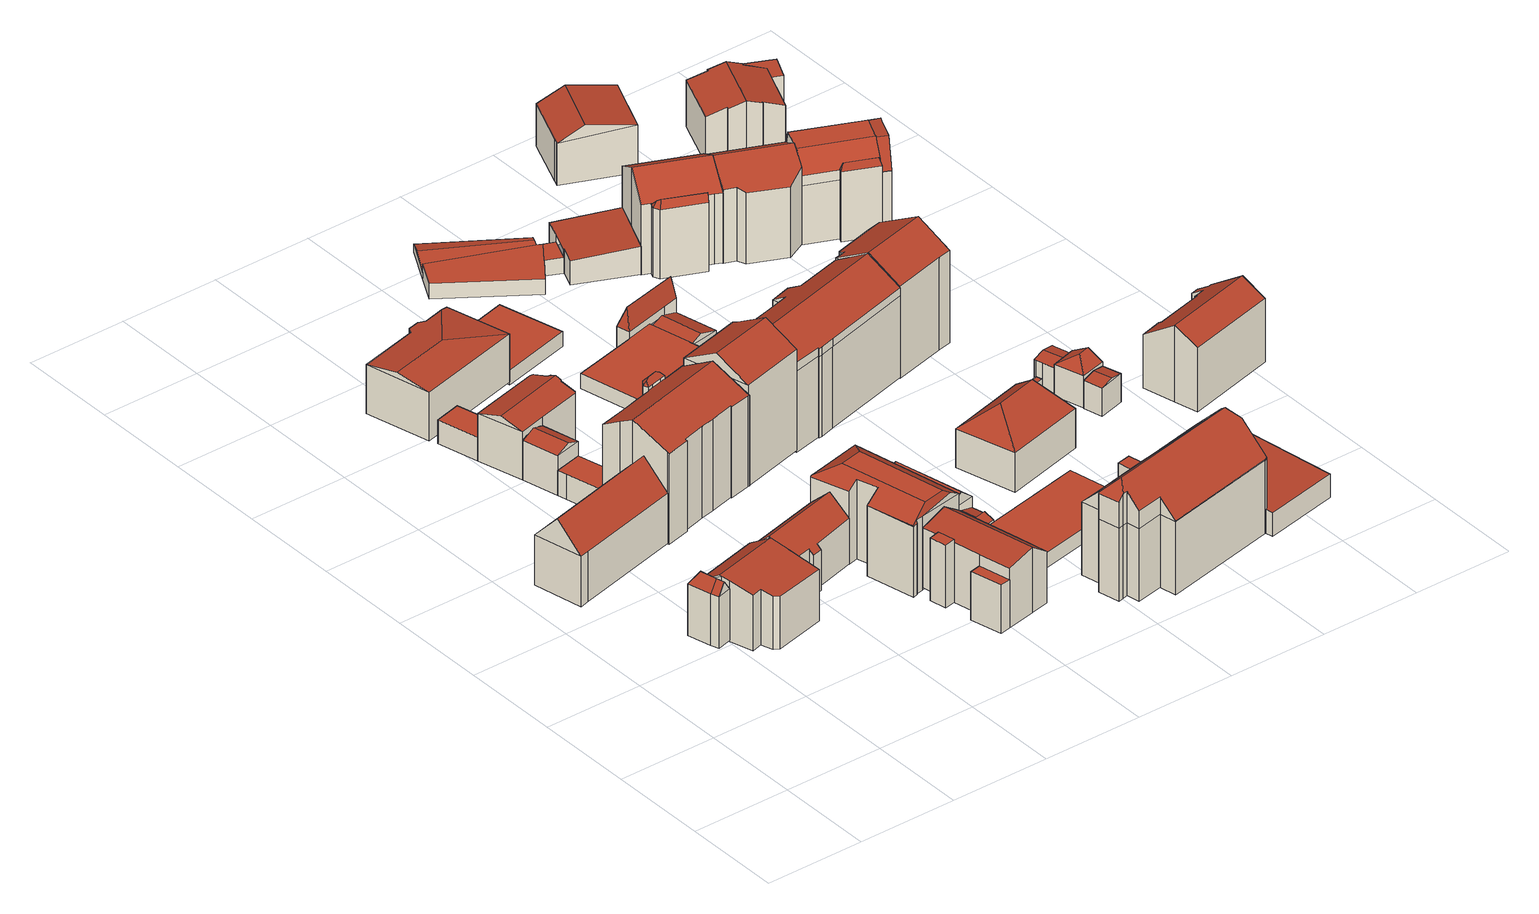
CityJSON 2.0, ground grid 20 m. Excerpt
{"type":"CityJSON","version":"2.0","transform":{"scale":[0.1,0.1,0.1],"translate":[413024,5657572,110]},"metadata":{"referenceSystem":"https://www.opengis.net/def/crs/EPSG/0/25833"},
"CityObjects":{
"building1":{"type":"Building","attributes":{"Dachtyp_tdc":"tdcFreeFormRoof","Gemeindeschluessel":14612000,"Dachneigung":56.34,"QualitaetDacherkennung":21,"Geometrietyp2DReferenz":"3000","measuredHeight":12.88,"function":"31001_9998","roofType":"5000"},"geometry":[{"type":"Solid","lod":"2","boundaries":[[[[0,1,2,3]],[[1,4,5,2]],[[4,6,7,5]],[[6,8,9,7]],[[8,10,11,9]],[[10,0,3,11]],[[12,13,10,8]],[[12,8,6]],[[13,12,6,4]],[[14,13,4,1]],[[14,1,0]],[[13,14,0,10]],[[3,2,5,7,9,11]]]],"semantics":{"surfaces":[{"type":"WallSurface"},{"type":"RoofSurface"},{"type":"GroundSurface"}],"values":[[0,0,0,0,0,0,1,1,1,1,0,1,2]]}}]},
"building2":{"type":"Building","attributes":{"Dachtyp_tdc":"tdcFreeFormRoof","Gemeindeschluessel":14612000,"Dachneigung":11.12,"QualitaetDacherkennung":36,"Geometrietyp2DReferenz":"3000","measuredHeight":12.66,"function":"31001_9998","roofType":"5000"},"geometry":[{"type":"Solid","lod":"2","boundaries":[[[[15,16,17,18]],[[16,19,20,17]],[[19,21,22,20]],[[21,23,24,22]],[[23,25,26,24]],[[25,27,28,26]],[[27,29,30,28]],[[29,31,32,30]],[[31,33,34,32]],[[33,15,18,34]],[[35,36,33,31]],[[16,15,36,35,29,27,25,23,21,19]],[[31,29,35]],[[15,33,36]],[[18,17,20,22,24,26,28,30,32,34]]]],"semantics":{"surfaces":[{"type":"WallSurface"},{"type":"RoofSurface"},{"type":"GroundSurface"}],"values":[[0,0,0,0,0,0,0,0,0,0,1,1,0,0,2]]}}]},
"building3":{"type":"Building","attributes":{"Dachtyp_tdc":"tdcFreeFormRoof","Gemeindeschluessel":14612000,"Dachneigung":47.15,"QualitaetDacherkennung":29,"Geometrietyp2DReferenz":"3000","measuredHeight":15.75,"function":"31001_9998","roofType":"5000"},"geometry":[{"type":"Solid","lod":"2","boundaries":[[[[37,38,39,40]],[[38,41,42,39]],[[41,43,44,42]],[[43,45,46,44]],[[45,37,40,46]],[[43,41,38,47,48]],[[47,37,45,48]],[[37,47,38]],[[43,48,45]],[[40,39,42,44,46]]]],"semantics":{"surfaces":[{"type":"WallSurface"},{"type":"RoofSurface"},{"type":"GroundSurface"}],"values":[[0,0,0,0,0,1,1,0,0,2]]}}]},
"building4":{"type":"Building","attributes":{"Dachtyp_tdc":"tdcPolyFlatRoof","Gemeindeschluessel":14612000,"Dachneigung":0,"QualitaetDacherkennung":52,"Geometrietyp2DReferenz":"3000","measuredHeight":5.04,"function":"31001_9998","roofType":"1000"},"geometry":[{"type":"Solid","lod":"2","boundaries":[[[[49,50,51,52,53,54]],[[55,56,57,58,59,60]],[[54,53,56,55]],[[53,52,57,56]],[[52,51,58,57]],[[51,50,59,58]],[[50,49,60,59]],[[49,54,55,60]]]],"semantics":{"surfaces":[{"type":"RoofSurface"},{"type":"GroundSurface"},{"type":"WallSurface"}],"values":[[0,1,2,2,2,2,2,2]]}}]},
"building5":{"type":"Building","attributes":{"Dachtyp_tdc":"tdcGableRoof","Gemeindeschluessel":14612000,"Dachneigung":43.05,"QualitaetDacherkennung":60,"Geometrietyp2DReferenz":"3000","measuredHeight":13.04,"function":"31001_9998","roofType":"3100"},"geometry":[{"type":"Solid","lod":"2","boundaries":[[[[61,62,63,64]],[[62,65,66,63]],[[65,67,68,66]],[[67,69,70,68]],[[69,71,72,70]],[[71,73,74,72]],[[73,75,76,74]],[[75,77,78,76]],[[77,79,80,78]],[[79,61,64,80]],[[75,73,71,69]],[[69,67,65,62,61,79,77,75]],[[64,63,66,68,70,72,74,76,78,80]]]],"semantics":{"surfaces":[{"type":"WallSurface"},{"type":"RoofSurface"},{"type":"GroundSurface"}],"values":[[0,0,0,0,0,0,0,0,0,0,1,1,2]]}}]},
"building6":{"type":"Building","attributes":{"Dachtyp_tdc":"tdcGableRoof","Gemeindeschluessel":14612000,"Dachneigung":18.56,"QualitaetDacherkennung":73,"Geometrietyp2DReferenz":"3000","measuredHeight":9.15,"function":"31001_9998","roofType":"3100"},"geometry":[{"type":"Solid","lod":"2","boundaries":[[[[81,82,83,55]],[[82,84,85,83]],[[84,86,56,85]],[[86,81,55,56]],[[84,82,87]],[[81,86,88]],[[82,81,88,87]],[[86,84,87,88]],[[55,83,85,56]]]],"semantics":{"surfaces":[{"type":"WallSurface"},{"type":"RoofSurface"},{"type":"GroundSurface"}],"values":[[0,0,0,0,0,0,1,1,2]]}}]},
"building7":{"type":"Building","attributes":{"Dachtyp_tdc":"tdcPolyFlatRoof","Gemeindeschluessel":14612000,"Dachneigung":0,"QualitaetDacherkennung":58,"Geometrietyp2DReferenz":"3000","measuredHeight":4.81,"function":"31001_9998","roofType":"1000"},"geometry":[{"type":"Solid","lod":"2","boundaries":[[[[89,90,91,92]],[[90,93,94,91]],[[93,95,96,94]],[[95,89,92,96]],[[95,93,90,89]],[[92,91,94,96]]]],"semantics":{"surfaces":[{"type":"WallSurface"},{"type":"RoofSurface"},{"type":"GroundSurface"}],"values":[[0,0,0,0,1,2]]}}]},
"building8":{"type":"Building","attributes":{"Dachtyp_tdc":"tdcFreeFormRoof","Gemeindeschluessel":14612000,"Dachneigung":16.99,"QualitaetDacherkennung":33,"Geometrietyp2DReferenz":"3000","measuredHeight":11.23,"function":"31001_9998","roofType":"5000"},"geometry":[{"type":"Solid","lod":"2","boundaries":[[[[97,98,94,96]],[[98,99,100,94]],[[99,101,102,100]],[[101,103,104,102]],[[103,105,106,104]],[[105,107,108,106]],[[107,109,110,108]],[[109,111,112,110]],[[111,113,114,112]],[[113,115,85,114]],[[115,116,83,85]],[[116,97,96,83]],[[113,111,109,107,117,118,116,115]],[[117,105,103,101,99,98,97,118]],[[97,116,118]],[[107,105,117]],[[96,94,100,102,104,106,108,110,112,114,85,83]]]],"semantics":{"surfaces":[{"type":"WallSurface"},{"type":"RoofSurface"},{"type":"GroundSurface"}],"values":[[0,0,0,0,0,0,0,0,0,0,0,0,1,1,0,0,2]]}}]},
"building9":{"type":"Building","attributes":{"Gemeindeschluessel":14612000,"Geometrietyp2DReferenz":"3000","function":"31001_9998","roofType":"9999"},"children":["building9-1","building9-2"]},
"building9-1":{"type":"BuildingPart","attributes":{"Dachtyp_tdc":"tdcFreeFormRoof","Dachneigung":48.48,"QualitaetDacherkennung":28,"Geometrietyp2DReferenz":"3000","measuredHeight":20.46,"roofType":"5000"},"parents":["building9"],"geometry":[{"type":"MultiSurface","lod":"2","boundaries":[[[119,120,121,122,123]],[[120,124,125,121]],[[124,126,127,125]],[[126,128,129,127]],[[128,130,131,132,129]],[[133,130,128]],[[134,133,128,126]],[[135,134,126,124]],[[136,135,124,120]],[[136,120,119]],[[133,134,135,136,119,130]],[[122,121,125,127,129,132]]],"semantics":{"surfaces":[{"type":"WallSurface"},{"type":"RoofSurface"},{"type":"GroundSurface"}],"values":[0,0,0,0,0,1,1,1,1,1,1,2]}}]},
"building9-2":{"type":"BuildingPart","attributes":{"Dachtyp_tdc":"tdcGableRoof","Dachneigung":26.1,"QualitaetDacherkennung":64,"Geometrietyp2DReferenz":"3000","measuredHeight":22.36,"roofType":"3100"},"parents":["building9"],"geometry":[{"type":"MultiSurface","lod":"2","boundaries":[[[137,138,139,140]],[[138,141,142,139]],[[141,143,144,142]],[[143,145,146,144]],[[145,147,148,146]],[[147,149,150,148]],[[149,151,152,150]],[[151,123,122,152]],[[131,153,154,132]],[[153,155,156,154]],[[155,157,158,156]],[[157,159,160,158]],[[159,161,162,160]],[[161,163,164,162]],[[157,155,153,131,123,151,149,147,145,143,141]],[[141,138,137,165,166,167,168,169,170,163,161,159,157]],[[164,171,172,173,174,175,176,140,139,142,144,146,148,150,152,122,132,154,156,158,160,162]],[[163,170,171,164]],[[170,169,172,171]],[[169,168,173,172]],[[168,167,174,173]],[[167,166,175,174]],[[166,165,176,175]],[[165,137,140,176]]],"semantics":{"surfaces":[{"type":"WallSurface"},{"type":"RoofSurface"},{"type":"GroundSurface"}],"values":[0,0,0,0,0,0,0,0,0,0,0,0,0,0,1,1,2,0,0,0,0,0,0,0]}}]},
"building10":{"type":"Building","attributes":{"Dachtyp_tdc":"tdcFreeFormRoof","Gemeindeschluessel":14612000,"Dachneigung":10.19,"QualitaetDacherkennung":22,"Geometrietyp2DReferenz":"3000","measuredHeight":11.14,"function":"31001_9998","roofType":"5000"},"geometry":[{"type":"Solid","lod":"2","boundaries":[[[[177,178,179,180]],[[178,181,182,179]],[[181,183,184,182]],[[183,185,186,184]],[[185,187,188,186]],[[187,189,190,188]],[[189,191,192,190]],[[191,177,180,192]],[[178,177,193,194]],[[194,193,191,189,187,185,183,195]],[[178,194,195,181]],[[183,181,195]],[[177,191,193]],[[180,179,182,184,186,188,190,192]]]],"semantics":{"surfaces":[{"type":"WallSurface"},{"type":"RoofSurface"},{"type":"GroundSurface"}],"values":[[0,0,0,0,0,0,0,0,1,1,1,0,0,2]]}}]},
"building11":{"type":"Building","attributes":{"Gemeindeschluessel":14612000,"Geometrietyp2DReferenz":"3000","function":"31001_9998","roofType":"9999"},"children":["building11-1","building11-2","building11-3"]},
"building11-1":{"type":"BuildingPart","attributes":{"Dachtyp_tdc":"tdcPolyFlatRoof","Dachneigung":2.95,"QualitaetDacherkennung":53,"Geometrietyp2DReferenz":"3000","measuredHeight":9.9,"roofType":"2100"},"parents":["building11"],"geometry":[{"type":"MultiSurface","lod":"2","boundaries":[[[196,197,198,199]],[[197,200,201,198]],[[200,202,203,201]],[[202,200,197,196]],[[199,198,201,203]]],"semantics":{"surfaces":[{"type":"WallSurface"},{"type":"RoofSurface"},{"type":"GroundSurface"}],"values":[0,0,0,1,2]}}]},
"building11-2":{"type":"BuildingPart","attributes":{"Dachtyp_tdc":"tdcPolyFlatRoof","Dachneigung":0,"QualitaetDacherkennung":49,"Geometrietyp2DReferenz":"3000","measuredHeight":12.8,"roofType":"1000"},"parents":["building11"],"geometry":[{"type":"MultiSurface","lod":"2","boundaries":[[[204,205,206]],[[204,207,208,209]],[[210,211,212,206]],[[209,210,213]],[[209,208,211,210]],[[208,207,212,211]],[[207,204,206,212]]],"semantics":{"surfaces":[{"type":"WallSurface"},{"type":"RoofSurface"},{"type":"GroundSurface"}],"values":[0,1,2,0,0,0,0]}}]},
"building11-3":{"type":"BuildingPart","attributes":{"Dachtyp_tdc":"tdcGableRoof","Dachneigung":10.22,"QualitaetDacherkennung":33,"Geometrietyp2DReferenz":"3000","measuredHeight":13.28,"roofType":"3100"},"parents":["building11"],"geometry":[{"type":"MultiSurface","lod":"2","boundaries":[[[205,214,215,206]],[[214,216,217,215]],[[216,218,219,217]],[[218,220,221,219]],[[220,222,223,221]],[[222,224,225,223]],[[224,226,196,199,225]],[[227,213,210,203,202]],[[224,222,220,218,216]],[[216,214,205,213,227,226,224]],[[210,206,215,217,219,221,223,225,199,203]]],"semantics":{"surfaces":[{"type":"WallSurface"},{"type":"RoofSurface"},{"type":"GroundSurface"}],"values":[0,0,0,0,0,0,0,0,1,1,2]}}]},
"building12":{"type":"Building","attributes":{"Dachtyp_tdc":"tdcFreeFormRoof","Gemeindeschluessel":14612000,"Dachneigung":33.23,"QualitaetDacherkennung":65,"Geometrietyp2DReferenz":"3000","measuredHeight":17.04,"function":"31001_9998","roofType":"5000"},"geometry":[{"type":"Solid","lod":"2","boundaries":[[[[228,229,230,231,232,233,234,235]],[[232,236,237,238,239,240,241,242,233]],[[236,243,244,237]],[[232,231,243,236]],[[242,234,233]],[[244,238,237]],[[229,245,230]],[[246,247,248,249,250,251,252,253,254,255,256]],[[244,245,247,246]],[[245,229,248,247]],[[229,228,249,248]],[[228,235,250,249]],[[235,234,251,250]],[[234,242,252,251]],[[242,241,253,252]],[[241,240,254,253]],[[240,239,255,254]],[[239,238,256,255]],[[238,244,246,256]],[[231,230,245,244,243]]]],"semantics":{"surfaces":[{"type":"RoofSurface"},{"type":"WallSurface"},{"type":"GroundSurface"}],"values":[[0,0,0,0,1,1,1,2,1,1,1,1,1,1,1,1,1,1,1,0]]}}]},
"building13":{"type":"Building","attributes":{"Dachtyp_tdc":"tdcFreeFormRoof","Gemeindeschluessel":14612000,"Dachneigung":13.06,"QualitaetDacherkennung":15,"Geometrietyp2DReferenz":"3000","measuredHeight":5.24,"function":"31001_9998","roofType":"5000"},"geometry":[{"type":"Solid","lod":"2","boundaries":[[[[257,258,259,260]],[[258,261,262,259]],[[261,263,264,262]],[[263,265,266,264]],[[265,267,268,266]],[[267,257,260,268]],[[257,269,270,263,261,258]],[[269,267,265,270]],[[265,263,270]],[[257,267,269]],[[260,259,262,264,266,268]]]],"semantics":{"surfaces":[{"type":"WallSurface"},{"type":"RoofSurface"},{"type":"GroundSurface"}],"values":[[0,0,0,0,0,0,1,1,0,0,2]]}}]},
"building14":{"type":"Building","attributes":{"Dachtyp_tdc":"tdcFreeFormRoof","Gemeindeschluessel":14612000,"Dachneigung":28.71,"QualitaetDacherkennung":61,"Geometrietyp2DReferenz":"3000","measuredHeight":24.51,"function":"31001_9998","roofType":"5000"},"geometry":[{"type":"Solid","lod":"2","boundaries":[[[[271,272,273,274]],[[272,275,276,273]],[[275,277,278,276]],[[277,279,280,278]],[[279,271,274,280]],[[281,282,277,275,272]],[[271,279,282,281]],[[272,271,281]],[[279,277,282]],[[274,273,276,278,280]]]],"semantics":{"surfaces":[{"type":"WallSurface"},{"type":"RoofSurface"},{"type":"GroundSurface"}],"values":[[0,0,0,0,0,1,1,0,0,2]]}}]},
"building15":{"type":"Building","attributes":{"Dachtyp_tdc":"tdcPolyFlatRoof","Gemeindeschluessel":14612000,"Dachneigung":0,"QualitaetDacherkennung":7,"Geometrietyp2DReferenz":"3000","measuredHeight":3,"function":"31001_9998","roofType":"1000"},"geometry":[{"type":"Solid","lod":"2","boundaries":[[[[283,284,285,286]],[[284,287,288,285]],[[287,289,290,288]],[[289,291,292,290]],[[291,283,286,292]],[[291,289,287,284,283]],[[286,285,288,290,292]]]],"semantics":{"surfaces":[{"type":"WallSurface"},{"type":"RoofSurface"},{"type":"GroundSurface"}],"values":[[0,0,0,0,0,1,2]]}}]},
"building16":{"type":"Building","attributes":{"Gemeindeschluessel":14612000,"Geometrietyp2DReferenz":"3000","function":"31001_9998","roofType":"9999"},"children":["building16-1","building16-2","building16-3"]},
"building16-1":{"type":"BuildingPart","attributes":{"Dachtyp_tdc":"tdcPolyFlatRoof","Dachneigung":19.32,"QualitaetDacherkennung":63,"Geometrietyp2DReferenz":"3000","measuredHeight":3.27,"roofType":"2100"},"parents":["building16"],"geometry":[{"type":"MultiSurface","lod":"2","boundaries":[[[293,294,295,296,297]],[[298,299,300,301,302,303]],[[299,293,297,300]],[[299,298,304,305,294,293]],[[297,296,301,300]]],"semantics":{"surfaces":[{"type":"WallSurface"},{"type":"RoofSurface"},{"type":"GroundSurface"}],"values":[0,0,0,1,2]}}]},
"building16-2":{"type":"BuildingPart","attributes":{"Dachtyp_tdc":"tdcGableRoof","Dachneigung":17.83,"QualitaetDacherkennung":59,"Geometrietyp2DReferenz":"3000","measuredHeight":3.48,"roofType":"3100"},"parents":["building16"],"geometry":[{"type":"MultiSurface","lod":"2","boundaries":[[[306,307,308,309]],[[307,302,301,308]],[[295,310,311,296]],[[295,305,312,313,310]],[[306,313,312,304,303,307]],[[307,303,302]],[[311,309,308,301,296]]],"semantics":{"surfaces":[{"type":"WallSurface"},{"type":"RoofSurface"},{"type":"GroundSurface"}],"values":[0,0,0,1,1,0,2]}}]},
"building16-3":{"type":"BuildingPart","attributes":{"Dachtyp_tdc":"tdcHipAndGableRoof","Dachneigung":40.45,"QualitaetDacherkennung":57,"Geometrietyp2DReferenz":"3000","measuredHeight":7.3,"roofType":"5000"},"parents":["building16"],"geometry":[{"type":"MultiSurface","lod":"2","boundaries":[[[314,315,316,317]],[[315,318,306,309,316]],[[319,320,321,311,310]],[[320,314,317,321]],[[315,314,322]],[[314,320,323,324,322]],[[318,315,322,324]],[[319,323,320]],[[318,324,323,319]],[[317,316,309,311,321]]],"semantics":{"surfaces":[{"type":"WallSurface"},{"type":"RoofSurface"},{"type":"GroundSurface"}],"values":[0,0,0,0,1,1,1,0,0,2]}}]},
"building17":{"type":"Building","attributes":{"name":"Berufsfachschule für Pflegeberufe","Gemeindeschluessel":14612000,"Geometrietyp2DReferenz":"3000","function":"31001_3021","roofType":"9999"},"children":["building17-1","building17-2","building17-3"]},
"building17-1":{"type":"BuildingPart","attributes":{"Dachtyp_tdc":"tdcFreeFormRoof","Dachneigung":51,"QualitaetDacherkennung":10,"Geometrietyp2DReferenz":"3000","measuredHeight":7.46,"roofType":"5000"},"parents":["building17"],"geometry":[{"type":"MultiSurface","lod":"2","boundaries":[[[325,326,327,328,329]],[[326,330,331,327]],[[330,332,333,334,331]],[[335,336,325,332]],[[335,332,330]],[[336,335,330,326]],[[325,336,326]],[[334,328,327,331]]],"semantics":{"surfaces":[{"type":"WallSurface"},{"type":"RoofSurface"},{"type":"GroundSurface"}],"values":[0,0,0,1,1,1,0,2]}}]},
"building17-2":{"type":"BuildingPart","attributes":{"Dachtyp_tdc":"tdcPolyFlatRoof","Dachneigung":0,"QualitaetDacherkennung":0,"Geometrietyp2DReferenz":"3000","measuredHeight":11.47,"roofType":"9999"},"parents":["building17"],"geometry":[{"type":"MultiSurface","lod":"2","boundaries":[[[337,338,339,340]],[[340,339,341,342,343]],[[339,338,344,341]],[[338,337,345,346,344]],[[343,345,337,340]],[[342,341,344,346]],[[343,342,346,345]]],"semantics":{"surfaces":[{"type":"RoofSurface"},{"type":"WallSurface"},{"type":"GroundSurface"},{"type":"ClosureSurface","isClosure":"1","QuelleClosure":"LoD1Solid"}],"values":[0,1,1,1,1,2,3]}}]},
"building17-3":{"type":"BuildingPart","attributes":{"Dachtyp_tdc":"tdcPolyFlatRoof","Dachneigung":0,"QualitaetDacherkennung":0,"Geometrietyp2DReferenz":"3000","measuredHeight":3,"roofType":"9999"},"parents":["building17"],"geometry":[{"type":"MultiSurface","lod":"2","boundaries":[[[333,329,345,343,347,348,349]],[[349,348,350,351]],[[348,347,352,350]],[[347,343,342,352]],[[345,329,328,346]],[[333,349,351,334]],[[351,350,352,342,346,328,334]],[[346,342,343,345]],[[334,328,329,333]]],"semantics":{"surfaces":[{"type":"RoofSurface"},{"type":"WallSurface"},{"type":"GroundSurface"},{"type":"ClosureSurface","isClosure":"1","QuelleClosure":"LoD1Solid"}],"values":[0,1,1,1,1,1,2,3,3]}}]},
"building18":{"type":"Building","attributes":{"Dachtyp_tdc":"tdcPolyFlatRoof","Gemeindeschluessel":14612000,"Dachneigung":22.26,"QualitaetDacherkennung":32,"Geometrietyp2DReferenz":"3000","measuredHeight":3.36,"function":"31001_9998","roofType":"2100"},"geometry":[{"type":"Solid","lod":"2","boundaries":[[[[353,354,355,356]],[[354,357,358,355]],[[357,359,360,358]],[[359,353,356,360]],[[359,357,354,353]],[[356,355,358,360]]]],"semantics":{"surfaces":[{"type":"WallSurface"},{"type":"RoofSurface"},{"type":"GroundSurface"}],"values":[[0,0,0,0,1,2]]}}]},
"building19":{"type":"Building","attributes":{"Gemeindeschluessel":14612000,"Geometrietyp2DReferenz":"3000","function":"31001_9998","roofType":"9999"},"children":["building19-1","building19-2","building19-3"]},
"building19-1":{"type":"BuildingPart","attributes":{"Dachtyp_tdc":"tdcPolyFlatRoof","Dachneigung":0,"QualitaetDacherkennung":35,"Geometrietyp2DReferenz":"3000","measuredHeight":3.18,"roofType":"1000"},"parents":["building19"],"geometry":[{"type":"MultiSurface","lod":"2","boundaries":[[[361,362,363,364]],[[362,365,366,363]],[[365,367,368,366]],[[369,361,364,370,371]],[[369,372,367,365,362,361]],[[364,363,366,368,373,370]]],"semantics":{"surfaces":[{"type":"WallSurface"},{"type":"RoofSurface"},{"type":"GroundSurface"}],"values":[0,0,0,0,1,2]}}]},
"building19-2":{"type":"BuildingPart","attributes":{"Dachtyp_tdc":"tdcFreeFormRoof","Dachneigung":71.85,"QualitaetDacherkennung":21,"Geometrietyp2DReferenz":"3000","measuredHeight":8.49,"roofType":"5000"},"parents":["building19"],"geometry":[{"type":"MultiSurface","lod":"2","boundaries":[[[374,375,376,377,378]],[[379,380,381,368,367]],[[380,374,378,381]],[[382,380,379]],[[383,382,379,375]],[[383,375,374]],[[382,383,374,380]],[[378,377,373,368,381]]],"semantics":{"surfaces":[{"type":"WallSurface"},{"type":"RoofSurface"},{"type":"GroundSurface"}],"values":[0,0,0,1,1,0,1,2]}}]},
"building19-3":{"type":"BuildingPart","attributes":{"Dachtyp_tdc":"tdcGableRoof","Dachneigung":19.65,"QualitaetDacherkennung":27,"Geometrietyp2DReferenz":"3000","measuredHeight":3.13,"roofType":"3100"},"parents":["building19"],"geometry":[{"type":"MultiSurface","lod":"2","boundaries":[[[376,384,385,377]],[[384,371,370,385]],[[371,384,386]],[[384,376,387,386]],[[388,371,386,387]],[[377,385,370,373]]],"semantics":{"surfaces":[{"type":"WallSurface"},{"type":"RoofSurface"},{"type":"GroundSurface"}],"values":[0,0,0,1,1,2]}}]},
"building20":{"type":"Building","attributes":{"name":"Berufsfachschule für Pflegeberufe","Dachtyp_tdc":"tdcFreeFormRoof","Gemeindeschluessel":14612000,"Dachneigung":45.19,"QualitaetDacherkennung":69,"Geometrietyp2DReferenz":"3000","measuredHeight":23.04,"function":"31001_3021","roofType":"5000"},"geometry":[{"type":"Solid","lod":"2","boundaries":[[[[389,390,391,392]],[[390,393,394,391]],[[393,395,396,394]],[[395,397,398,396]],[[397,399,400,398]],[[399,401,402,400]],[[401,403,404,402]],[[403,405,406,404]],[[405,407,408,406]],[[407,409,410,408]],[[409,411,412,410]],[[411,413,414,412]],[[413,415,416,414]],[[415,417,418,416]],[[417,419,420,418]],[[419,389,392,420]],[[421,422,423]],[[424,425,426,427,428]],[[421,390,422]],[[389,422,390]],[[419,422,389]],[[417,422,419]],[[415,422,417]],[[415,428,422]],[[415,429,428]],[[429,415,413]],[[429,424,428]],[[430,423,422,428,427,431,432,433,434,435]],[[393,430,435,395]],[[395,435,434,397]],[[397,434,433,399]],[[399,433,432,401]],[[401,432,431,403]],[[403,431,427,405]],[[390,421,423,430,393]],[[405,427,426,407]],[[407,426,425,409]],[[409,425,424,429,411]],[[411,429,413]],[[392,391,394,396,398,400,402,404,406,408,410,412,414,416,418,420]]]],"semantics":{"surfaces":[{"type":"WallSurface"},{"type":"RoofSurface"},{"type":"GroundSurface"}],"values":[[0,0,0,0,0,0,0,0,0,0,0,0,0,0,0,0,1,1,1,1,1,1,1,1,1,1,1,1,0,0,0,0,0,0,0,0,0,0,0,2]]}}]},
"building21":{"type":"Building","attributes":{"Dachtyp_tdc":"tdcFreeFormRoof","Gemeindeschluessel":14612000,"Dachneigung":31.12,"QualitaetDacherkennung":55,"Geometrietyp2DReferenz":"3000","measuredHeight":22.51,"function":"31001_9998","roofType":"5000"},"geometry":[{"type":"Solid","lod":"2","boundaries":[[[[436,437,438,439]],[[437,440,441,438]],[[440,442,443,441]],[[442,444,445,443]],[[444,446,447,445]],[[446,448,449,447]],[[448,450,451,449]],[[450,452,453,451]],[[452,454,455,453]],[[454,456,457,455]],[[456,458,459,457]],[[458,460,461,459]],[[460,462,463,461]],[[462,464,465,463]],[[464,466,467,465]],[[466,468,469,467]],[[468,436,439,469]],[[470,471,472,473,474,475,476,477]],[[478,479,437,436,480,481,482,483,484,485,486,472,471]],[[454,473,472,486,456]],[[456,486,485,458]],[[458,485,484,460]],[[460,484,483,462]],[[462,483,482,464]],[[464,482,481,466]],[[466,481,480,468]],[[468,480,436]],[[437,479,440]],[[440,479,478,442]],[[442,478,471,470,444]],[[446,477,476,448]],[[444,470,477,446]],[[448,476,475,450]],[[450,475,474,452]],[[452,474,473,454]],[[439,438,441,443,445,447,449,451,453,455,457,459,461,463,465,467,469]]]],"semantics":{"surfaces":[{"type":"WallSurface"},{"type":"RoofSurface"},{"type":"GroundSurface"}],"values":[[0,0,0,0,0,0,0,0,0,0,0,0,0,0,0,0,0,1,1,0,0,0,0,0,0,0,0,0,0,0,0,0,0,0,0,2]]}}]},
"building22":{"type":"Building","attributes":{"Dachtyp_tdc":"tdcHipRoof","Gemeindeschluessel":14612000,"Dachneigung":41.07,"QualitaetDacherkennung":62,"Geometrietyp2DReferenz":"3000","measuredHeight":13.53,"function":"31001_9998","roofType":"3200"},"geometry":[{"type":"Solid","lod":"2","boundaries":[[[[487,488,489,490]],[[488,491,492,489]],[[491,493,494,492]],[[493,487,490,494]],[[491,488,495]],[[487,493,496]],[[488,487,496,495]],[[493,491,495,496]],[[490,489,492,494]]]],"semantics":{"surfaces":[{"type":"WallSurface"},{"type":"RoofSurface"},{"type":"GroundSurface"}],"values":[[0,0,0,0,1,1,1,1,2]]}}]},
"building23":{"type":"Building","attributes":{"Gemeindeschluessel":14612000,"Geometrietyp2DReferenz":"3000","function":"31001_9998","roofType":"9999"},"children":["building23-1","building23-2","building23-3","building23-4"]},
"building23-1":{"type":"BuildingPart","attributes":{"Dachtyp_tdc":"tdcPolyFlatRoof","Dachneigung":0,"QualitaetDacherkennung":100,"Geometrietyp2DReferenz":"3000","measuredHeight":3.2,"roofType":"1000"},"parents":["building23"],"geometry":[{"type":"MultiSurface","lod":"2","boundaries":[[[497,498,499,500]],[[501,502,503,504]],[[502,501,498,497]],[[500,499,504,503]]],"semantics":{"surfaces":[{"type":"WallSurface"},{"type":"RoofSurface"},{"type":"GroundSurface"}],"values":[0,0,1,2]}}]},
"building23-2":{"type":"BuildingPart","attributes":{"Dachtyp_tdc":"tdcPolyFlatRoof","Dachneigung":4.04,"QualitaetDacherkennung":52,"Geometrietyp2DReferenz":"3000","measuredHeight":5.75,"roofType":"2100"},"parents":["building23"],"geometry":[{"type":"MultiSurface","lod":"2","boundaries":[[[505,499,498]],[[505,506,507,499]],[[506,508,509,507]],[[508,510,511,509]],[[510,512,513,511]],[[512,514,515,513]],[[514,516,501,504,515]],[[516,514,512,510,508,506,505]],[[499,507,509,511,513,515,504]]],"semantics":{"surfaces":[{"type":"WallSurface"},{"type":"RoofSurface"},{"type":"GroundSurface"}],"values":[0,0,0,0,0,0,0,1,2]}}]},
"building23-3":{"type":"BuildingPart","attributes":{"Dachtyp_tdc":"tdcGableRoof","Dachneigung":12.67,"QualitaetDacherkennung":15,"Geometrietyp2DReferenz":"3000","measuredHeight":2.37,"roofType":"3100"},"parents":["building23"],"geometry":[{"type":"MultiSurface","lod":"2","boundaries":[[[517,518,519,520]],[[518,521,522,519]],[[521,523,524,522]],[[518,517,525]],[[523,521,526]],[[517,523,526,525]],[[521,518,525,526]],[[524,520,519,522]]],"semantics":{"surfaces":[{"type":"WallSurface"},{"type":"RoofSurface"},{"type":"GroundSurface"}],"values":[0,0,0,0,0,1,1,2]}}]},
"building23-4":{"type":"BuildingPart","attributes":{"Dachtyp_tdc":"tdcPolyFlatRoof","Dachneigung":0,"QualitaetDacherkennung":30,"Geometrietyp2DReferenz":"3000","measuredHeight":3.2,"roofType":"1000"},"parents":["building23"],"geometry":[{"type":"MultiSurface","lod":"2","boundaries":[[[502,527,528,503]],[[527,529,530,528]],[[529,531,517,520,530]],[[532,497,500,524,523]],[[532,531,529,527,502,497]],[[500,503,528,530,520,524]]],"semantics":{"surfaces":[{"type":"WallSurface"},{"type":"RoofSurface"},{"type":"GroundSurface"}],"values":[0,0,0,0,1,2]}}]},
"building24":{"type":"Building","attributes":{"Dachtyp_tdc":"tdcPolyFlatRoof","Gemeindeschluessel":14612000,"Dachneigung":2.87,"QualitaetDacherkennung":75,"Geometrietyp2DReferenz":"3000","measuredHeight":5.65,"function":"31001_9998","roofType":"2100"},"geometry":[{"type":"Solid","lod":"2","boundaries":[[[[533,534,535,536]],[[534,537,538,535]],[[537,539,540,538]],[[539,541,542,540]],[[541,543,544,542]],[[543,545,546,544]],[[545,533,536,546]],[[545,543,541,539,537,534,533]],[[536,535,538,540,542,544,546]]]],"semantics":{"surfaces":[{"type":"WallSurface"},{"type":"RoofSurface"},{"type":"GroundSurface"}],"values":[[0,0,0,0,0,0,0,1,2]]}}]},
"building25":{"type":"Building","attributes":{"Dachtyp_tdc":"tdcFreeFormRoof","Gemeindeschluessel":14612000,"Dachneigung":29.48,"QualitaetDacherkennung":49,"Geometrietyp2DReferenz":"3000","measuredHeight":23.09,"function":"31001_9998","roofType":"5000"},"geometry":[{"type":"Solid","lod":"2","boundaries":[[[[547,548,549,550]],[[548,551,552,549]],[[551,553,554,552]],[[553,555,556,554]],[[555,557,558,556]],[[557,559,560,558]],[[559,561,562,560]],[[561,563,564,562]],[[563,565,566,564]],[[565,567,568,566]],[[567,547,550,568]],[[551,548,569,570,553]],[[569,547,567,565,563,561,559,557,555,570]],[[548,547,569]],[[555,553,570]],[[550,549,552,554,556,558,560,562,564,566,568]]]],"semantics":{"surfaces":[{"type":"WallSurface"},{"type":"RoofSurface"},{"type":"GroundSurface"}],"values":[[0,0,0,0,0,0,0,0,0,0,0,1,1,0,0,2]]}}]},
"building26":{"type":"Building","attributes":{"Dachtyp_tdc":"tdcPolyFlatRoof","Gemeindeschluessel":14612000,"Dachneigung":0,"QualitaetDacherkennung":19,"Geometrietyp2DReferenz":"3000","measuredHeight":2.6,"function":"31001_9998","roofType":"1000"},"geometry":[{"type":"Solid","lod":"2","boundaries":[[[[571,572,573,574]],[[572,575,576,573]],[[575,577,578,576]],[[577,571,574,578]],[[577,575,572,571]],[[574,573,576,578]]]],"semantics":{"surfaces":[{"type":"WallSurface"},{"type":"RoofSurface"},{"type":"GroundSurface"}],"values":[[0,0,0,0,1,2]]}}]},
"building27":{"type":"Building","attributes":{"Gemeindeschluessel":14612000,"Geometrietyp2DReferenz":"3000","function":"31001_9998","roofType":"9999"},"children":["building27-1","building27-2"]},
"building27-1":{"type":"BuildingPart","attributes":{"Dachtyp_tdc":"tdcFreeFormRoof","Dachneigung":54.85,"QualitaetDacherkennung":16,"Geometrietyp2DReferenz":"3000","measuredHeight":15.53,"roofType":"5000"},"parents":["building27"],"geometry":[{"type":"MultiSurface","lod":"2","boundaries":[[[579,580,581,582]],[[580,583,584,581]],[[583,585,586,584]],[[585,587,588,586]],[[589,587,585]],[[590,589,585,583]],[[591,590,583,580]],[[591,580,579]],[[589,590,591,579,587]],[[582,581,584,586,588]]],"semantics":{"surfaces":[{"type":"WallSurface"},{"type":"RoofSurface"},{"type":"GroundSurface"}],"values":[0,0,0,0,1,1,1,0,1,2]}}]},
"building27-2":{"type":"BuildingPart","attributes":{"Dachtyp_tdc":"tdcGableRoof","Dachneigung":29.96,"QualitaetDacherkennung":66,"Geometrietyp2DReferenz":"3000","measuredHeight":17.86,"roofType":"3100"},"parents":["building27"],"geometry":[{"type":"MultiSurface","lod":"2","boundaries":[[[592,593,594,595]],[[593,596,597,594]],[[596,598,579,582,597]],[[599,600,601,588,587]],[[600,602,603,601]],[[602,604,605,603]],[[604,606,607,605]],[[606,592,595,607]],[[602,600,599,598,596,593,592]],[[592,606,604,602]],[[595,594,597,582,588,601,603,605,607]]],"semantics":{"surfaces":[{"type":"WallSurface"},{"type":"RoofSurface"},{"type":"GroundSurface"}],"values":[0,0,0,0,0,0,0,0,1,1,2]}}]},
"building28":{"type":"Building","attributes":{"Dachtyp_tdc":"tdcGableRoof","Gemeindeschluessel":14612000,"Dachneigung":12.13,"QualitaetDacherkennung":59,"Geometrietyp2DReferenz":"3000","measuredHeight":6.29,"function":"31001_9998","roofType":"3100"},"geometry":[{"type":"Solid","lod":"2","boundaries":[[[[608,609,610,611]],[[609,612,613,610]],[[612,614,615,613]],[[614,608,611,615]],[[612,609,616]],[[608,614,617]],[[609,608,617,616]],[[614,612,616,617]],[[611,610,613,615]]]],"semantics":{"surfaces":[{"type":"WallSurface"},{"type":"RoofSurface"},{"type":"GroundSurface"}],"values":[[0,0,0,0,0,0,1,1,2]]}}]},
"building29":{"type":"Building","attributes":{"Dachtyp_tdc":"tdcHipAndGableRoof","Gemeindeschluessel":14612000,"Dachneigung":30.36,"QualitaetDacherkennung":73,"Geometrietyp2DReferenz":"3000","measuredHeight":8.34,"function":"31001_9998","roofType":"5000"},"geometry":[{"type":"Solid","lod":"2","boundaries":[[[[618,619,620,621]],[[619,622,623,620]],[[622,624,625,623]],[[624,618,621,625]],[[622,619,626]],[[618,624,627]],[[619,618,627,626]],[[624,622,626,627]],[[621,620,623,625]]]],"semantics":{"surfaces":[{"type":"WallSurface"},{"type":"RoofSurface"},{"type":"GroundSurface"}],"values":[[0,0,0,0,1,0,1,1,2]]}}]},
"building30":{"type":"Building","attributes":{"Dachtyp_tdc":"tdcFreeFormRoof","Gemeindeschluessel":14612000,"Dachneigung":11.54,"QualitaetDacherkennung":63,"Geometrietyp2DReferenz":"3000","measuredHeight":6.66,"function":"31001_9998","roofType":"5000"},"geometry":[{"type":"Solid","lod":"2","boundaries":[[[[628,629,630,631]],[[629,632,633,630]],[[634,635,636,632,629,628]],[[635,637,638,639,636]],[[639,632,636]],[[634,637,635]],[[633,640,641,642,643,631,630]],[[632,639,640,633]],[[639,638,641,640]],[[638,637,642,641]],[[637,634,643,642]],[[634,628,631,643]]]],"semantics":{"surfaces":[{"type":"WallSurface"},{"type":"RoofSurface"},{"type":"GroundSurface"}],"values":[[0,0,1,1,0,0,2,0,0,0,0,0]]}}]},
"building31":{"type":"Building","attributes":{"Dachtyp_tdc":"tdcFreeFormRoof","Gemeindeschluessel":14612000,"Dachneigung":22.53,"QualitaetDacherkennung":42,"Geometrietyp2DReferenz":"3000","measuredHeight":17.68,"function":"31001_9998","roofType":"5000"},"geometry":[{"type":"Solid","lod":"2","boundaries":[[[[644,645,646,647]],[[645,648,649,646]],[[648,650,651,649]],[[650,652,653,651]],[[652,654,655,653]],[[654,656,657,655]],[[656,644,647,657]],[[658,648,645,659]],[[652,650,658,659,644,656,654]],[[645,644,659]],[[650,648,658]],[[647,646,649,651,653,655,657]]]],"semantics":{"surfaces":[{"type":"WallSurface"},{"type":"RoofSurface"},{"type":"GroundSurface"}],"values":[[0,0,0,0,0,0,0,1,1,0,0,2]]}}]},
"building32":{"type":"Building","attributes":{"Dachtyp_tdc":"tdcFreeFormRoof","Gemeindeschluessel":14612000,"Dachneigung":10.72,"QualitaetDacherkennung":30,"Geometrietyp2DReferenz":"3000","measuredHeight":11.48,"function":"31001_9998","roofType":"5000"},"geometry":[{"type":"Solid","lod":"2","boundaries":[[[[660,661,662,663]],[[661,664,665,662]],[[664,666,667,665]],[[666,668,669,667]],[[668,670,671,669]],[[670,660,663,671]],[[668,666,672,673]],[[673,672,664,661,660,670]],[[670,668,673]],[[666,664,672]],[[663,662,665,667,669,671]]]],"semantics":{"surfaces":[{"type":"WallSurface"},{"type":"RoofSurface"},{"type":"GroundSurface"}],"values":[[0,0,0,0,0,0,1,1,0,0,2]]}}]},
"building33":{"type":"Building","attributes":{"Dachtyp_tdc":"tdcGableRoof","Gemeindeschluessel":14612000,"Dachneigung":34.61,"QualitaetDacherkennung":38,"Geometrietyp2DReferenz":"3000","measuredHeight":15.62,"function":"31001_9998","roofType":"3100"},"geometry":[{"type":"Solid","lod":"2","boundaries":[[[[674,675,676,677]],[[675,678,679,676]],[[678,680,681,679]],[[680,682,683,681]],[[682,684,685,683]],[[684,686,687,685]],[[686,688,689,687]],[[688,690,691,689]],[[690,692,693,691]],[[692,694,695,693]],[[694,696,697,695]],[[690,688,686,684]],[[684,682,680,678,675,674,698,699,696,694,692,690]],[[697,700,701,677,676,679,681,683,685,687,689,691,693,695]],[[698,674,677,701]],[[696,699,700,697]],[[699,698,701,700]]]],"semantics":{"surfaces":[{"type":"WallSurface"},{"type":"RoofSurface"},{"type":"GroundSurface"}],"values":[[0,0,0,0,0,0,0,0,0,0,0,1,1,2,0,0,0]]}}]},
"building34":{"type":"Building","attributes":{"Gemeindeschluessel":14612000,"Geometrietyp2DReferenz":"3000","function":"31001_9998","roofType":"9999"},"children":["building34-1","building34-2","building34-3"]},
"building34-1":{"type":"BuildingPart","attributes":{"Dachtyp_tdc":"tdcCutGableRoof","Dachneigung":69.14,"QualitaetDacherkennung":50,"Geometrietyp2DReferenz":"3000","measuredHeight":17.69,"roofType":"9999"},"parents":["building34"],"geometry":[{"type":"MultiSurface","lod":"2","boundaries":[[[702,703,704,705,706]],[[707,708,709,710]],[[708,711,712,709]],[[711,713,714,715,712]],[[713,711,716,717,718,719,720]],[[721,722,723,724,725,726,727,728]],[[727,729,730,717,716,728]],[[702,724,723,703]],[[707,722,721,708]],[[708,721,728,716,711]],[[715,731,732,733,705,704,710,709,712]]],"semantics":{"surfaces":[{"type":"WallSurface"},{"type":"RoofSurface"},{"type":"GroundSurface"}],"values":[0,0,0,0,1,1,1,0,0,0,2]}}]},
"building34-2":{"type":"BuildingPart","attributes":{"Dachtyp_tdc":"tdcFreeFormRoof","Dachneigung":73.03,"QualitaetDacherkennung":9,"Geometrietyp2DReferenz":"3000","measuredHeight":15.81,"roofType":"5000"},"parents":["building34"],"geometry":[{"type":"MultiSurface","lod":"2","boundaries":[[[734,735,736,704,703,723]],[[735,737,738,736]],[[737,739,722,707,710,738]],[[740,739,737]],[[741,740,737,735]],[[741,735,734]],[[740,741,734,739]],[[704,736,738,710]]],"semantics":{"surfaces":[{"type":"WallSurface"},{"type":"RoofSurface"},{"type":"GroundSurface"}],"values":[0,0,0,1,1,1,1,2]}}]},
"building34-3":{"type":"BuildingPart","attributes":{"Dachtyp_tdc":"tdcFreeFormRoof","Dachneigung":69.93,"QualitaetDacherkennung":53,"Geometrietyp2DReferenz":"3000","measuredHeight":17.8,"roofType":"5000"},"parents":["building34"],"geometry":[{"type":"MultiSurface","lod":"2","boundaries":[[[742,743,744,745]],[[743,746,747,744]],[[746,748,749,747]],[[748,706,705,749]],[[714,742,745,715]],[[750,742,714,751,720,718,752]],[[753,725,702,754,755]],[[756,752,718,730,729,753,755]],[[746,756,755,754,748]],[[743,750,752,756,746]],[[748,754,702,706]],[[742,750,743]],[[745,744,747,749,705,733,732,731,715]]],"semantics":{"surfaces":[{"type":"WallSurface"},{"type":"RoofSurface"},{"type":"GroundSurface"}],"values":[0,0,0,0,0,1,1,1,0,0,0,0,2]}}]},
"building35":{"type":"Building","attributes":{"Dachtyp_tdc":"tdcGableRoof","Gemeindeschluessel":14612000,"Dachneigung":17.53,"QualitaetDacherkennung":42,"Geometrietyp2DReferenz":"3000","measuredHeight":11.8,"function":"31001_9998","roofType":"3100"},"geometry":[{"type":"Solid","lod":"2","boundaries":[[[[757,758,759,760]],[[758,761,762,759]],[[761,763,764,762]],[[763,765,766,764]],[[765,767,768,766]],[[767,769,770,768]],[[769,771,772,770]],[[771,773,774,772]],[[773,775,776,774]],[[775,777,778,776]],[[777,779,780,778]],[[779,781,782,780]],[[781,783,784,782]],[[783,757,760,784]],[[779,777,775,773,771,769,767,765]],[[765,763,761,758,757,783,781,779]],[[760,759,762,764,766,768,770,772,774,776,778,780,782,784]]]],"semantics":{"surfaces":[{"type":"WallSurface"},{"type":"RoofSurface"},{"type":"GroundSurface"}],"values":[[0,0,0,0,0,0,0,0,0,0,0,0,0,0,1,1,2]]}}]},
"building36":{"type":"Building","attributes":{"name":"Carte Blanche","Dachtyp_tdc":"tdcPolyFlatRoof","Gemeindeschluessel":14612000,"Dachneigung":5.89,"QualitaetDacherkennung":62,"Geometrietyp2DReferenz":"3000","measuredHeight":6.96,"function":"31001_3032","roofType":"2100"},"geometry":[{"type":"Solid","lod":"2","boundaries":[[[[785,786,787,788]],[[786,789,790,787]],[[789,791,792,790]],[[791,785,788,792]],[[791,789,786,785]],[[788,787,790,792]]]],"semantics":{"surfaces":[{"type":"WallSurface"},{"type":"RoofSurface"},{"type":"GroundSurface"}],"values":[[0,0,0,0,1,2]]}}]}
},
"vertices":[
[155,350,166],[126,342,166],[126,342,61],[155,350,61],[121,358,166],[121,358,61],[109,406,166],[109,406,61],[139,413,166],[139,413,61],[151,366,166],[151,366,61],[128,395,190],[136,362,189],[140,346,189],
[296,367,178],[311,303,165],[311,303,59],[296,367,59],[208,279,166],[208,279,59],[197,285,167],[197,285,59],[190,309,172],[190,309,59],[168,303,172],[168,303,59],[155,350,182],[155,350,59],[151,366,185],[151,366,59],[139,413,157],[139,413,59],[276,447,157],[276,447,59],[150,370,186],[287,404,186],
[237,749,157],[261,650,157],[261,650,54],[237,749,54],[47,598,157],[47,598,54],[28,593,157],[28,593,54],[7,693,157],[7,693,54],[249,700,212],[17,643,212],
[210,860,105],[226,794,105],[228,786,105],[283,799,105],[260,892,105],[205,879,105],[205,879,54],[260,892,54],[283,799,54],[228,786,54],[226,794,54],[210,860,54],
[374,376,139],[354,371,139],[354,371,56],[374,376,56],[352,381,148],[352,381,56],[296,367,149],[296,367,56],[286,407,187],[286,407,56],[276,447,148],[276,447,56],[440,488,148],[440,488,56],[450,448,187],[450,448,56],[461,409,149],[461,409,56],[372,385,147],[372,385,56],
[205,879,135],[188,952,135],[188,952,54],[242,966,135],[242,966,54],[260,892,135],[217,960,145],[235,886,145],
[145,1128,102],[197,1141,102],[197,1141,54],[145,1128,54],[218,1058,102],[218,1058,54],[165,1045,102],[165,1045,54],
[165,1045,151],[218,1058,151],[305,1079,151],[305,1079,54],[310,1077,152],[310,1077,54],[317,1048,161],[317,1048,54],[322,1044,163],[322,1044,54],[327,1024,163],[327,1024,54],[325,1020,162],[325,1020,54],[332,991,153],[332,991,54],[329,987,153],[329,987,54],[242,966,153],[188,952,153],[325,1034,166],[177,997,166],
[351,817,246],[348,826,246],[348,826,53],[351,817,53],[351,817,239],[356,838,246],[356,838,53],[382,844,246],[382,844,53],[394,838,246],[394,838,53],[396,828,246],[396,828,239],[396,828,53],[388,833,254],[381,834,257],[362,829,257],[355,825,254],
[262,648,238],[261,650,240],[261,650,53],[262,648,53],[243,723,276],[243,723,53],[237,749,261],[237,749,53],[228,786,239],[228,786,53],[283,799,239],[283,799,53],[322,809,239],[322,809,53],[351,816,239],[351,816,53],[444,840,239],[444,840,53],[444,837,240],[444,837,53],[459,777,276],[459,777,53],[477,704,240],[477,704,53],[478,701,238],[478,701,53],[475,701,238],[475,701,53],[310,659,238],[309,663,240],[355,675,240],[384,682,240],[431,693,240],[432,691,239],[432,691,53],[431,693,53],[384,682,53],[355,675,53],[309,663,53],[310,659,53],
[322,1326,152],[354,1196,153],[354,1196,54],[322,1326,54],[138,1143,153],[138,1143,54],[106,1273,154],[106,1273,54],[225,1302,154],[225,1302,54],[232,1315,152],[232,1315,54],[255,1320,152],[255,1320,54],[267,1313,154],[267,1313,54],[309,1323,154],[243,1239,165],[122,1209,165],
[549,85,158],[527,81,159],[527,81,60],[549,85,60],[513,145,159],[513,145,60],[535,150,158],[535,150,60],
[517,238,188],[517,238,182],[517,238,60],[495,233,188],[502,199,188],[524,204,188],[524,204,60],[502,199,60],[495,233,60],[524,204,182],
[510,272,182],[510,272,60],[568,286,193],[568,286,60],[606,295,165],[606,295,60],[633,166,165],[633,166,60],[645,105,165],[645,105,60],[608,97,193],[608,97,60],[549,85,182],[535,150,182],
[493,268,206],[510,272,206],[583,289,214],[567,289,225],[522,280,225],[484,265,200],[484,264,199],[494,267,200],[485,458,225],[442,489,202],[440,488,201],[461,409,204],[481,414,217],[493,371,219],[463,363,199],[530,468,225],[560,518,199],[606,295,199],[560,518,55],[606,295,55],[510,272,55],[493,268,55],[494,267,55],[484,264,55],[463,363,55],[493,371,55],[481,414,55],[461,409,55],[440,488,55],
[396,828,98],[394,838,98],[394,838,54],[396,828,54],[382,844,96],[382,844,54],[373,879,96],[373,879,54],[430,893,95],[430,893,54],[444,840,95],[444,840,54],[430,836,106],[416,890,106],
[477,704,257],[444,837,256],[444,837,50],[477,704,50],[576,869,257],[576,869,50],[579,850,267],[579,850,50],[609,737,257],[609,737,50],[461,768,296],[592,800,296],
[497,1231,78],[354,1196,78],[354,1196,48],[497,1231,48],[331,1288,78],[331,1288,48],[322,1326,78],[322,1326,48],[464,1361,78],[464,1361,48],
[669,325,78],[664,346,86],[664,346,81],[664,346,53],[669,325,53],[710,355,86],[714,335,78],[714,335,53],[710,355,53],[710,355,78],[710,355,80],[692,351,86],[679,349,86],
[709,387,78],[715,356,78],[715,356,53],[709,387,53],[658,376,81],[658,376,53],[686,350,88],[679,380,88],
[618,531,101],[675,546,100],[675,546,53],[618,531,53],[709,387,100],[658,376,101],[650,374,101],[650,374,53],[650,520,126],[658,376,108],[679,380,126],
[874,229,96],[884,180,96],[884,180,52],[874,229,52],[874,229,82],[818,166,96],[818,166,52],[808,215,96],[808,215,82],[808,215,52],[838,196,127],[879,204,127],
[903,235,167],[913,186,167],[940,191,167],[930,240,167],[940,191,52],[930,240,52],[930,240,82],[913,186,52],[903,235,82],[903,235,52],
[904,366,82],[665,317,82],[691,191,82],[665,317,52],[691,191,52],[904,366,52],
[622,860,83],[617,879,75],[617,879,49],[622,860,49],[631,883,75],[631,883,49],[636,864,83],[636,864,49],
[655,1030,78],[471,988,78],[471,988,47],[655,1030,47],[442,1114,78],[442,1114,47],[571,1144,78],[571,1144,47],[645,1073,78],[645,1073,47],[645,1073,68],[626,1157,78],[626,1157,47],
[691,1199,92],[697,1174,92],[697,1174,63],[697,1174,47],[691,1199,47],[571,1144,92],[565,1170,92],[565,1170,47],[580,1160,131],[694,1186,131],
[716,1090,63],[716,1090,47],[677,1081,78],[658,1164,78],[626,1157,68],
[940,191,191],[1053,215,191],[1053,215,42],[940,191,42],[1085,60,191],[1085,60,42],[1080,58,191],[1080,58,42],[847,9,191],[847,9,42],[840,42,191],[840,42,42],[786,31,191],[786,31,42],[781,58,191],[781,58,42],[771,56,191],[771,56,42],[760,53,191],[760,53,42],[751,97,191],[751,97,42],[771,101,191],[771,101,42],[760,154,191],[760,154,42],[818,166,191],[818,166,42],[884,180,191],[884,180,42],[913,186,191],[913,186,42],[1065,157,251],[1052,132,272],[1074,115,251],[753,97,245],[751,97,243],[760,53,244],[771,56,255],[785,77,272],[771,101,245],[1085,60,194],[781,58,255],[786,31,227],[840,42,227],[847,9,193],[1080,58,194],
[711,931,212],[753,942,212],[753,942,46],[711,931,46],[760,915,212],[760,915,46],[852,937,212],[852,937,46],[887,805,212],[887,805,46],[702,757,212],[702,757,46],[673,749,212],[673,749,46],[666,748,212],[666,748,46],[666,750,212],[666,750,46],[609,737,212],[609,737,46],[579,850,212],[579,850,46],[622,860,212],[622,860,46],[636,864,212],[636,864,46],[631,883,212],[631,883,46],[640,885,212],[640,885,46],[669,892,212],[669,892,46],[718,904,212],[718,904,46],[887,805,228],[870,872,271],[592,800,271],[609,737,230],[666,750,229],[666,748,228],[673,749,228],[702,757,228],[852,937,230],[760,915,229],[718,904,229],[669,892,228],[640,885,228],[631,883,228],[636,864,240],[622,860,240],[579,850,240],
[785,527,132],[948,568,132],[948,568,53],[785,527,53],[979,446,134],[979,446,53],[816,405,134],[816,405,53],[927,497,188],[839,475,188],
[644,1468,69],[664,1460,69],[664,1460,37],[644,1468,37],[645,1414,69],[614,1428,69],[614,1428,37],[645,1414,37],
[664,1460,85],[677,1493,85],[677,1493,37],[794,1442,94],[794,1442,37],[745,1330,94],[745,1330,37],[632,1380,86],[632,1380,37],[646,1414,86],[646,1414,37],[645,1414,86],
[447,1548,49],[487,1623,53],[487,1623,37],[447,1548,37],[652,1507,58],[652,1507,37],[637,1471,54],[637,1471,37],[471,1593,61],[647,1496,61],
[581,1384,69],[581,1384,37],[419,1495,69],[419,1495,37],[447,1548,69],[637,1471,69],
[1053,215,100],[1054,216,100],[1054,216,43],[1053,215,43],[1195,246,100],[1195,246,43],[1232,73,91],[1232,73,43],[1083,42,91],[1083,42,43],[1080,58,92],[1080,58,43],[1085,60,92],[1085,60,43],
[983,983,227],[1019,837,232],[1019,837,43],[983,983,43],[992,831,232],[992,831,43],[887,805,232],[887,805,43],[852,937,234],[852,937,43],[858,939,234],[858,939,43],[858,937,235],[858,937,43],[875,941,235],[875,941,43],[873,948,231],[873,948,43],[876,957,227],[876,957,43],[956,977,227],[956,977,43],[1003,902,274],[870,869,274],
[1009,624,73],[1043,632,73],[1043,632,47],[1009,624,47],[1046,620,73],[1046,620,47],[1012,611,73],[1012,611,47],
[849,1284,177],[841,1267,177],[841,1267,36],[849,1284,36],[763,1301,177],[763,1301,36],[757,1312,177],[757,1312,36],[762,1323,177],[762,1323,36],[766,1312,189],[770,1308,191],[845,1275,191],
[900,1330,215],[876,1272,179],[876,1272,36],[900,1330,36],[863,1278,179],[863,1278,36],[849,1284,179],[762,1323,179],[745,1330,179],[745,1330,36],[770,1387,215],[770,1387,36],[794,1442,178],[794,1442,36],[925,1386,178],[925,1386,36],
[1120,549,106],[1130,512,106],[1130,512,48],[1120,549,48],[1078,498,105],[1078,498,48],[1069,536,105],[1069,536,48],[1106,505,111],[1096,543,111],
[1120,549,115],[1069,536,115],[1069,536,49],[1120,549,49],[1053,596,113],[1053,596,49],[1103,610,113],[1103,610,49],[1089,572,132],[1112,578,132],
[1046,620,106],[1043,632,106],[1043,632,45],[1046,620,45],[1042,637,106],[1042,637,45],[1053,596,106],[1079,603,111],[1067,644,111],[1103,610,106],[1093,647,106],[1092,651,106],[1092,651,45],[1093,647,45],[1103,610,45],[1053,596,45],
[876,1272,185],[925,1386,176],[925,1386,35],[876,1272,35],[1056,1330,176],[1056,1330,35],[1015,1233,193],[1015,1233,35],[976,1214,179],[976,1214,35],[905,1246,180],[905,1246,35],[899,1263,185],[899,1263,35],[1033,1276,212],[902,1332,212],
[801,1630,125],[804,1638,125],[804,1638,39],[801,1630,39],[846,1740,125],[846,1740,39],[978,1686,136],[978,1686,39],[930,1571,136],[930,1571,39],[799,1625,125],[799,1625,39],[893,1721,153],[845,1606,153],
[1350,565,155],[1344,589,138],[1344,589,45],[1350,565,45],[1360,593,138],[1360,593,45],[1366,569,155],[1366,569,45],[1371,570,155],[1371,570,45],[1387,505,201],[1387,505,45],[1399,458,174],[1399,458,45],[1216,412,175],[1216,412,45],[1204,459,201],[1204,459,45],[1188,525,155],[1188,525,45],[1231,536,155],[1231,536,45],[1233,530,159],[1233,530,45],[1327,559,155],[1328,554,159],[1328,554,45],[1327,559,45],
[1145,1183,155],[1142,1178,155],[1142,1178,34],[1145,1183,34],[1145,1183,154],[1076,1207,155],[1015,1233,155],[1015,1233,34],[1076,1207,34],[1056,1330,155],[1056,1330,34],[1185,1275,155],[1185,1275,154],[1185,1275,34],[1047,1311,210],[1176,1255,210],[1176,1256,209],[1176,1256,208],[1182,1268,173],[1015,1233,175],[1076,1207,175],[1142,1178,175],[1145,1183,181],[1151,1199,201],[1153,1203,206],[1155,1207,211],[1027,1262,211],[1158,1214,211],[1165,1231,210],[1176,1256,34],[1158,1214,34],[1153,1203,34],
[1142,1178,177],[1139,1170,177],[1139,1170,34],[1073,1198,177],[1073,1198,34],[1076,1207,177],[1079,1201,192],[1136,1176,192],
[1203,1267,154],[1205,1265,154],[1205,1265,34],[1203,1267,34],[1192,1238,154],[1192,1238,34],[1163,1175,154],[1163,1175,34],[1205,1265,157],[1184,1274,155],[1197,1247,209],[1153,1203,212],[1163,1175,155],[1172,1194,212],[1192,1238,210],
[1214,1577,128],[1169,1470,128],[1169,1470,35],[1214,1577,35],[1131,1486,143],[1131,1486,35],[1130,1482,143],[1130,1482,35],[1104,1493,152],[1104,1493,35],[1074,1506,142],[1074,1506,35],[1075,1510,142],[1075,1510,35],[1040,1525,130],[1040,1525,35],[1084,1632,130],[1084,1632,35],[1119,1617,142],[1119,1617,35],[1120,1621,142],[1120,1621,35],[1151,1608,152],[1151,1608,35],[1177,1597,143],[1177,1597,35],[1176,1593,143],[1176,1593,35],
[1211,1633,72],[1228,1676,77],[1228,1676,7],[1211,1633,7],[1291,1647,77],[1291,1647,7],[1274,1607,72],[1274,1607,7]
]}
